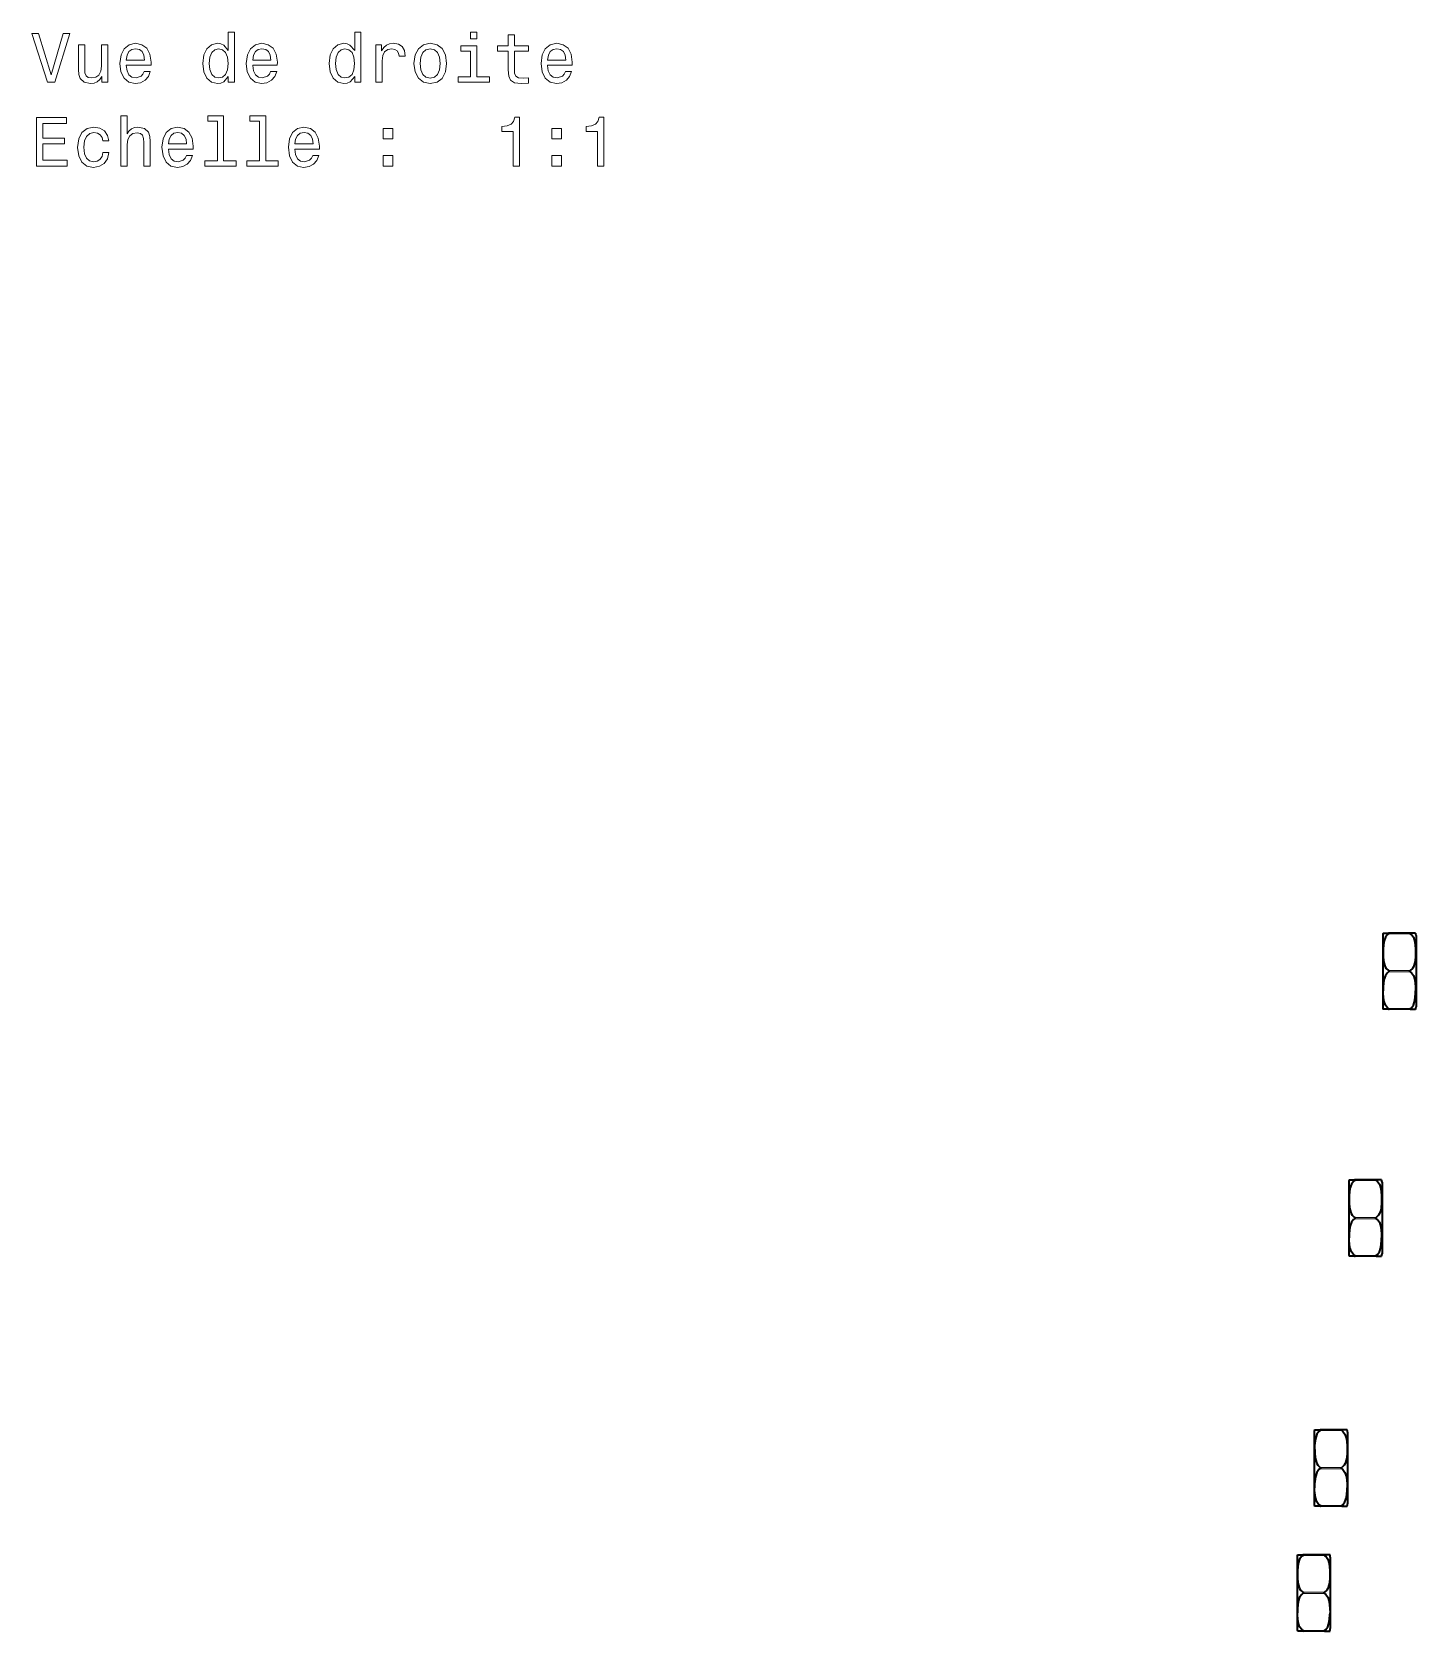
# Model space of a CAD drawing. Extents: x 155 to 1176, y 87 to 946.
# Drawn here: x 222.1 to 321.9, y 185.8 to 301.1 of the extents above; entities that cross this region are included whole.
import ezdxf

# ---------------------------------------------------------------- set-up
doc = ezdxf.new("R2010")
doc.units = 0

msp = doc.modelspace()

# ---------------------------------------------------------------- linework, layer by layer
at = {"color": 7, "lineweight": 35, "ltscale": 0.097885}
for p, q in [((319.5, 235.93), (319.5, 232.02)), ((321.9, 235.93), (321.9, 232.02)), ((314.56, 200.11), (314.56, 196.19)), ((316.96, 200.11), (316.96, 196.19)), ((313.32, 191.11), (313.32, 187.19)), ((315.72, 191.11), (315.72, 187.19))]:
    msp.add_line(p, q, dxfattribs=at)
at = {"color": 7, "lineweight": 35, "ltscale": 0.009785}
for p, q in [((319.52, 236.11), (319.91, 236.11)), ((321.87, 236.11), (321.48, 236.11)), ((319.91, 230.61), (319.52, 230.61)), ((321.48, 230.61), (321.87, 230.61)), ((317.07, 218.31), (317.46, 218.31)), ((319.42, 218.31), (319.03, 218.31)), ((317.46, 212.81), (317.07, 212.81)), ((319.03, 212.81), (319.42, 212.81)), ((314.59, 200.28), (314.98, 200.28)), ((316.94, 200.28), (316.55, 200.28)), ((314.98, 194.78), (314.59, 194.78)), ((316.55, 194.78), (316.94, 194.78)), ((313.35, 191.28), (313.74, 191.28)), ((315.7, 191.28), (315.31, 191.28)), ((313.74, 185.78), (313.35, 185.78)), ((315.31, 185.78), (315.7, 185.78))]:
    msp.add_line(p, q, dxfattribs=at)
at = {"color": 7, "lineweight": 35, "ltscale": 0.039132}
for p, q in [((321.48, 236.11), (319.91, 236.11)), ((321.48, 230.61), (319.91, 230.61)), ((319.03, 218.31), (317.46, 218.31)), ((319.03, 212.81), (317.46, 212.81)), ((315.31, 191.28), (313.74, 191.28)), ((315.31, 185.78), (313.74, 185.78))]:
    msp.add_line(p, q, dxfattribs=at)
at = {"color": 7, "lineweight": 13, "ltscale": 0.039132}
for p, q in [((321.48, 236.06), (319.91, 236.06)), ((321.48, 233.41), (319.91, 233.41)), ((321.48, 233.31), (319.91, 233.31)), ((321.48, 230.66), (319.91, 230.66)), ((319.03, 218.26), (317.46, 218.26)), ((319.03, 215.61), (317.46, 215.61)), ((319.03, 215.51), (317.46, 215.51)), ((319.03, 212.86), (317.46, 212.86)), ((315.31, 191.23), (313.74, 191.23)), ((315.31, 188.58), (313.74, 188.58)), ((315.31, 188.48), (313.74, 188.48)), ((315.31, 185.83), (313.74, 185.83))]:
    msp.add_line(p, q, dxfattribs=at)
at = {"color": 7, "lineweight": 35, "ltscale": 0.030886}
for p, q in [((319.5, 232.02), (319.5, 230.78)), ((321.9, 232.02), (321.9, 230.78)), ((317.05, 214.22), (317.05, 212.99)), ((319.45, 214.22), (319.45, 212.99)), ((314.56, 196.19), (314.56, 194.96)), ((316.96, 196.19), (316.96, 194.96)), ((313.32, 187.19), (313.32, 185.96)), ((315.72, 187.19), (315.72, 185.96))]:
    msp.add_line(p, q, dxfattribs=at)
at = {"color": 7, "lineweight": 35, "ltscale": 0.097886}
for p, q in [((317.05, 218.14), (317.05, 214.22)), ((319.45, 218.14), (319.45, 214.22))]:
    msp.add_line(p, q, dxfattribs=at)
at = {"color": 7, "lineweight": 35, "ltscale": 0.039131}
for p, q in [((316.55, 200.28), (314.98, 200.28)), ((316.55, 194.78), (314.98, 194.78))]:
    msp.add_line(p, q, dxfattribs=at)
at = {"color": 7, "lineweight": 13, "ltscale": 0.039131}
for p, q in [((316.55, 200.23), (314.98, 200.23)), ((316.55, 197.58), (314.98, 197.58)), ((316.55, 197.48), (314.98, 197.48)), ((316.55, 194.83), (314.98, 194.83))]:
    msp.add_line(p, q, dxfattribs=at)
at = {"color": 7, "lineweight": 13}
for points in [[(224.4, 300.96), (223.52, 297.98), (222.62, 300.96), (222.14, 300.96), (223.27, 297.45), (223.78, 297.45), (224.88, 300.96)], [(236.29, 297.87), (236.29, 297.45), (236.73, 297.45), (236.73, 301.07), (236.29, 301.07), (236.29, 299.75), (235.96, 300.13), (235.75, 300.22), (235.51, 300.26), (235.08, 300.16), (234.75, 299.87), (234.53, 299.42), (234.46, 298.81), (234.53, 298.2), (234.75, 297.74), (235.08, 297.45), (235.51, 297.36), (235.75, 297.39), (235.96, 297.48)], [(245.4, 297.87), (245.4, 297.45), (245.84, 297.45), (245.84, 301.07), (245.4, 301.07), (245.4, 299.75), (245.06, 300.13), (244.86, 300.22), (244.62, 300.26), (244.19, 300.16), (243.86, 299.87), (243.64, 299.42), (243.57, 298.81), (243.64, 298.2), (243.86, 297.74), (244.19, 297.45), (244.62, 297.36), (244.86, 297.39), (245.07, 297.48)], [(254.21, 301.07), (253.74, 301.07), (253.74, 300.57), (254.21, 300.57)], [(227.6, 300.16), (227.16, 300.16), (227.16, 298.6), (227.11, 298.24), (226.96, 297.97), (226.74, 297.81), (226.44, 297.76), (226.2, 297.8), (226.05, 297.92), (225.96, 298.13), (225.94, 298.42), (225.94, 300.16), (225.5, 300.16), (225.5, 298.38), (225.52, 298.02), (225.61, 297.73), (225.9, 297.45), (226.37, 297.36), (226.63, 297.39), (226.84, 297.48), (227.03, 297.64), (227.18, 297.87), (227.18, 297.45), (227.6, 297.45)], [(228.94, 298.68), (230.72, 298.68), (230.72, 298.89), (230.64, 299.47), (230.42, 299.9), (230.06, 300.16), (229.6, 300.26), (229.14, 300.16), (228.78, 299.87), (228.56, 299.42), (228.48, 298.81), (228.55, 298.19), (228.78, 297.74), (229.13, 297.45), (229.58, 297.36), (229.97, 297.42), (230.3, 297.6), (230.53, 297.87), (230.67, 298.23), (230.23, 298.23), (230.14, 298.03), (230.01, 297.88), (229.64, 297.76), (229.35, 297.81), (229.13, 297.99), (228.99, 298.28), (228.94, 298.66)], [(228.94, 299.05), (229, 299.4), (229.13, 299.66), (229.34, 299.81), (229.61, 299.87), (229.88, 299.81), (230.09, 299.66), (230.21, 299.4), (230.26, 299.05)], [(235.59, 299.86), (235.88, 299.79), (236.1, 299.59), (236.23, 299.26), (236.28, 298.81), (236.23, 298.35), (236.1, 298.02), (235.88, 297.82), (235.59, 297.76), (235.31, 297.82), (235.1, 298.02), (234.96, 298.36), (234.91, 298.81), (234.96, 299.26), (235.1, 299.59), (235.31, 299.79)], [(238.05, 298.68), (239.82, 298.68), (239.83, 298.89), (239.75, 299.47), (239.53, 299.9), (239.17, 300.16), (238.7, 300.26), (238.25, 300.16), (237.89, 299.87), (237.67, 299.42), (237.58, 298.81), (237.66, 298.19), (237.89, 297.74), (238.23, 297.45), (238.69, 297.36), (239.08, 297.42), (239.41, 297.6), (239.64, 297.87), (239.78, 298.23), (239.34, 298.23), (239.25, 298.03), (239.12, 297.88), (238.74, 297.76), (238.46, 297.81), (238.24, 297.99), (238.1, 298.28), (238.05, 298.66)], [(238.05, 299.05), (238.1, 299.4), (238.24, 299.66), (238.45, 299.81), (238.72, 299.87), (238.99, 299.81), (239.19, 299.66), (239.32, 299.4), (239.36, 299.05)], [(244.7, 299.86), (244.99, 299.79), (245.21, 299.59), (245.34, 299.26), (245.39, 298.81), (245.34, 298.35), (245.21, 298.02), (244.99, 297.82), (244.7, 297.76), (244.42, 297.82), (244.21, 298.02), (244.06, 298.36), (244.02, 298.81), (244.06, 299.26), (244.21, 299.59), (244.42, 299.79)], [(246.93, 297.45), (247.38, 297.45), (247.38, 299), (247.42, 299.38), (247.56, 299.64), (247.78, 299.8), (248.08, 299.86), (248.3, 299.82), (248.47, 299.72), (248.57, 299.55), (248.6, 299.32), (249.05, 299.32), (248.99, 299.73), (248.83, 300.02), (248.55, 300.2), (248.17, 300.26), (247.91, 300.22), (247.69, 300.12), (247.49, 299.95), (247.34, 299.71), (247.34, 300.16), (246.93, 300.16)], [(249.67, 298.81), (249.75, 298.19), (249.99, 297.74), (250.35, 297.45), (250.85, 297.36), (251.34, 297.45), (251.71, 297.73), (251.94, 298.19), (252.02, 298.81), (251.94, 299.42), (251.71, 299.88), (251.34, 300.16), (250.85, 300.26), (250.35, 300.16), (249.99, 299.87), (249.75, 299.42)], [(250.13, 298.81), (250.17, 299.26), (250.31, 299.59), (250.54, 299.79), (250.85, 299.86), (251.15, 299.79), (251.38, 299.6), (251.52, 299.26), (251.57, 298.81), (251.52, 298.35), (251.38, 298.02), (251.15, 297.82), (250.85, 297.75), (250.54, 297.82), (250.31, 298.02), (250.17, 298.35)], [(254.2, 297.83), (254.2, 300.07), (253.06, 300.07), (253.06, 299.69), (253.75, 299.69), (253.75, 297.83), (252.85, 297.83), (252.85, 297.45), (255.11, 297.45), (255.11, 297.83)], [(256.47, 299.69), (256.47, 298.34), (256.5, 297.9), (256.64, 297.6), (256.93, 297.42), (257.4, 297.36), (257.93, 297.38), (257.93, 297.77), (257.55, 297.74), (257.2, 297.78), (257.01, 297.9), (256.93, 298.11), (256.92, 298.41), (256.92, 299.69), (257.93, 299.69), (257.93, 300.07), (256.92, 300.07), (256.92, 300.86), (256.47, 300.86), (256.47, 300.07), (255.7, 300.07), (255.7, 299.69)], [(259.3, 298.68), (261.08, 298.68), (261.08, 298.89), (261, 299.47), (260.78, 299.9), (260.43, 300.16), (259.96, 300.26), (259.5, 300.16), (259.14, 299.87), (258.92, 299.42), (258.84, 298.81), (258.91, 298.19), (259.14, 297.74), (259.49, 297.45), (259.94, 297.36), (260.33, 297.42), (260.66, 297.6), (260.89, 297.87), (261.03, 298.23), (260.59, 298.23), (260.5, 298.03), (260.37, 297.88), (260, 297.76), (259.71, 297.81), (259.49, 297.99), (259.35, 298.28), (259.3, 298.66)], [(259.3, 299.05), (259.36, 299.4), (259.49, 299.66), (259.7, 299.81), (259.97, 299.87), (260.24, 299.81), (260.45, 299.66), (260.57, 299.4), (260.62, 299.05)], [(222.46, 291.41), (224.68, 291.41), (224.68, 291.83), (222.93, 291.83), (222.93, 293.02), (224.49, 293.02), (224.49, 293.43), (222.93, 293.43), (222.93, 294.48), (224.64, 294.48), (224.64, 294.91), (222.46, 294.91)], [(227.24, 293.22), (227.68, 293.22), (227.59, 293.62), (227.37, 293.94), (227.03, 294.14), (226.6, 294.21), (226.11, 294.11), (225.74, 293.83), (225.51, 293.37), (225.43, 292.75), (225.51, 292.14), (225.73, 291.69), (226.09, 291.41), (226.58, 291.31), (227.01, 291.39), (227.35, 291.6), (227.58, 291.93), (227.68, 292.38), (227.26, 292.38), (227.19, 292.09), (227.04, 291.88), (226.84, 291.75), (226.6, 291.71), (226.29, 291.78), (226.07, 291.98), (225.93, 292.3), (225.88, 292.77), (225.93, 293.22), (226.07, 293.55), (226.3, 293.75), (226.6, 293.82), (226.86, 293.78), (227.05, 293.66), (227.19, 293.47)], [(228.55, 291.41), (229, 291.41), (229, 292.97), (229.04, 293.33), (229.19, 293.59), (229.41, 293.75), (229.72, 293.81), (229.96, 293.76), (230.11, 293.63), (230.19, 293.4), (230.21, 293.1), (230.21, 291.41), (230.66, 291.41), (230.66, 293.19), (230.63, 293.55), (230.54, 293.84), (230.25, 294.12), (229.78, 294.21), (229.53, 294.18), (229.31, 294.08), (229.13, 293.93), (229, 293.72), (229, 295.03), (228.55, 295.03)], [(231.98, 292.63), (233.75, 292.63), (233.76, 292.84), (233.68, 293.42), (233.45, 293.85), (233.1, 294.12), (232.63, 294.21), (232.17, 294.11), (231.82, 293.83), (231.59, 293.37), (231.51, 292.76), (231.59, 292.14), (231.81, 291.69), (232.16, 291.41), (232.62, 291.31), (233.01, 291.38), (233.33, 291.55), (233.57, 291.82), (233.71, 292.18), (233.27, 292.18), (233.18, 291.98), (233.05, 291.83), (232.67, 291.71), (232.38, 291.77), (232.17, 291.94), (232.03, 292.23), (231.98, 292.62)], [(235.51, 294.65), (235.51, 291.78), (234.59, 291.78), (234.59, 291.41), (236.86, 291.41), (236.86, 291.78), (235.95, 291.78), (235.95, 295.03), (234.81, 295.03), (234.81, 294.65)], [(238.54, 294.65), (238.54, 291.78), (237.63, 291.78), (237.63, 291.41), (239.89, 291.41), (239.89, 291.78), (238.99, 291.78), (238.99, 295.03), (237.85, 295.03), (237.85, 294.65)], [(241.08, 292.63), (242.86, 292.63), (242.86, 292.84), (242.78, 293.42), (242.56, 293.85), (242.21, 294.12), (241.74, 294.21), (241.28, 294.11), (240.93, 293.83), (240.7, 293.37), (240.62, 292.76), (240.7, 292.14), (240.92, 291.69), (241.27, 291.41), (241.72, 291.31), (242.12, 291.38), (242.44, 291.55), (242.68, 291.82), (242.81, 292.18), (242.38, 292.18), (242.28, 291.98), (242.15, 291.83), (241.78, 291.71), (241.49, 291.77), (241.28, 291.94), (241.13, 292.23), (241.08, 292.62)], [(247.46, 293.36), (248.16, 293.36), (248.16, 294.12), (247.46, 294.12)], [(256.83, 291.41), (257.29, 291.41), (257.29, 294.93), (256.95, 294.93), (256.85, 294.62), (256.67, 294.42), (256.4, 294.3), (256.01, 294.26), (256.01, 293.9), (256.83, 293.9)], [(259.61, 293.36), (260.3, 293.36), (260.3, 294.12), (259.61, 294.12)], [(262.9, 291.41), (263.36, 291.41), (263.36, 294.93), (263.02, 294.93), (262.93, 294.62), (262.75, 294.42), (262.47, 294.3), (262.08, 294.26), (262.08, 293.9), (262.9, 293.9)], [(231.98, 293.01), (232.03, 293.35), (232.17, 293.61), (232.37, 293.77), (232.65, 293.82), (232.91, 293.77), (233.12, 293.61), (233.25, 293.35), (233.29, 293.01)], [(241.08, 293.01), (241.14, 293.35), (241.28, 293.61), (241.48, 293.77), (241.76, 293.82), (242.02, 293.77), (242.23, 293.61), (242.36, 293.35), (242.4, 293.01)], [(247.46, 291.41), (248.16, 291.41), (248.16, 292.16), (247.46, 292.16)], [(259.61, 291.41), (260.3, 291.41), (260.3, 292.16), (259.61, 292.16)]]:
    msp.add_lwpolyline(points, close=True, dxfattribs=at)
at = {"color": 7, "lineweight": 35}
for points in [[(319.91, 236.06), (319.83, 236), (319.69, 235.8), (319.58, 235.48), (319.53, 234.97), (319.53, 234.44), (319.56, 234.09), (319.6, 233.91), (319.68, 233.67), (319.75, 233.56), (319.91, 233.41)], [(319.91, 236.06), (319.96, 236.09), (319.96, 236.1), (319.91, 236.11)], [(321.48, 236.06), (321.44, 236.09), (321.43, 236.1), (321.48, 236.11)], [(321.48, 236.06), (321.56, 236), (321.71, 235.8), (321.81, 235.48), (321.87, 234.97), (321.86, 234.44), (321.83, 234.09), (321.79, 233.91), (321.71, 233.67), (321.64, 233.56), (321.48, 233.41)], [(319.91, 233.31), (319.83, 233.25), (319.69, 233.05), (319.58, 232.73), (319.53, 232.22), (319.52, 231.93)], [(319.91, 233.31), (319.96, 233.36), (319.91, 233.41)], [(321.48, 233.31), (321.43, 233.36), (321.48, 233.41)], [(321.48, 233.31), (321.56, 233.25), (321.71, 233.05), (321.81, 232.73), (321.87, 232.22), (321.87, 231.93)], [(319.91, 230.66), (319.83, 230.72), (319.69, 230.91), (319.58, 231.24), (319.53, 231.74), (319.52, 231.93)], [(321.48, 230.66), (321.56, 230.72), (321.71, 230.91), (321.81, 231.24), (321.87, 231.74), (321.87, 231.93)], [(319.91, 230.61), (319.96, 230.61), (319.96, 230.62), (319.91, 230.66)], [(321.48, 230.61), (321.44, 230.61), (321.43, 230.62), (321.48, 230.66)], [(317.46, 218.26), (317.38, 218.2), (317.24, 218.01), (317.13, 217.68), (317.08, 217.18), (317.08, 216.65), (317.11, 216.29), (317.15, 216.12), (317.23, 215.88), (317.3, 215.77), (317.46, 215.61)], [(317.46, 218.26), (317.51, 218.29), (317.51, 218.31), (317.46, 218.31)], [(319.03, 218.26), (318.99, 218.29), (318.98, 218.31), (319.03, 218.31)], [(319.03, 218.26), (319.11, 218.2), (319.26, 218.01), (319.36, 217.68), (319.42, 217.18), (319.41, 216.65), (319.38, 216.29), (319.35, 216.12), (319.26, 215.88), (319.19, 215.77), (319.03, 215.61)], [(317.46, 215.51), (317.51, 215.57), (317.46, 215.61)], [(319.03, 215.51), (318.98, 215.57), (319.03, 215.61)], [(317.46, 215.51), (317.38, 215.45), (317.24, 215.26), (317.13, 214.93), (317.08, 214.43), (317.07, 214.13)], [(319.03, 215.51), (319.11, 215.45), (319.26, 215.26), (319.36, 214.93), (319.42, 214.43), (319.42, 214.13)], [(317.46, 212.86), (317.38, 212.93), (317.24, 213.12), (317.13, 213.44), (317.08, 213.95), (317.07, 214.13)], [(319.03, 212.86), (319.11, 212.93), (319.26, 213.12), (319.36, 213.44), (319.42, 213.95), (319.42, 214.13)], [(317.46, 212.81), (317.51, 212.82), (317.51, 212.83), (317.46, 212.86)], [(319.03, 212.81), (318.99, 212.82), (318.98, 212.83), (319.03, 212.86)], [(314.98, 200.23), (314.9, 200.17), (314.75, 199.97), (314.65, 199.65), (314.59, 199.15), (314.6, 198.62), (314.63, 198.26), (314.67, 198.09), (314.75, 197.85), (314.82, 197.74), (314.98, 197.58)], [(314.98, 200.23), (315.02, 200.26), (315.03, 200.27), (314.98, 200.28)], [(316.55, 200.23), (316.5, 200.26), (316.5, 200.27), (316.55, 200.28)], [(316.55, 200.23), (316.63, 200.17), (316.77, 199.97), (316.88, 199.65), (316.93, 199.15), (316.93, 198.62), (316.9, 198.26), (316.86, 198.09), (316.78, 197.85), (316.71, 197.74), (316.55, 197.58)], [(314.98, 197.48), (314.9, 197.42), (314.75, 197.22), (314.65, 196.9), (314.59, 196.4), (314.59, 196.1)], [(314.98, 197.48), (315.03, 197.53), (314.98, 197.58)], [(316.55, 197.48), (316.5, 197.53), (316.55, 197.58)], [(316.55, 197.48), (316.63, 197.42), (316.77, 197.22), (316.88, 196.9), (316.93, 196.4), (316.94, 196.1)], [(314.98, 194.83), (314.9, 194.89), (314.75, 195.09), (314.65, 195.41), (314.59, 195.92), (314.59, 196.1)], [(316.55, 194.83), (316.63, 194.89), (316.77, 195.09), (316.88, 195.41), (316.93, 195.92), (316.94, 196.1)], [(314.98, 194.78), (315.02, 194.79), (315.03, 194.8), (314.98, 194.83)], [(316.55, 194.78), (316.5, 194.79), (316.5, 194.8), (316.55, 194.83)], [(313.74, 191.23), (313.66, 191.17), (313.51, 190.97), (313.41, 190.65), (313.35, 190.15), (313.36, 189.62), (313.39, 189.26), (313.43, 189.09), (313.51, 188.85), (313.58, 188.74), (313.74, 188.58)], [(313.74, 191.23), (313.79, 191.26), (313.79, 191.27), (313.74, 191.28)], [(315.31, 191.23), (315.26, 191.26), (315.26, 191.27), (315.31, 191.28)], [(315.31, 191.23), (315.39, 191.17), (315.53, 190.97), (315.64, 190.65), (315.69, 190.15), (315.69, 189.62), (315.66, 189.26), (315.62, 189.09), (315.54, 188.85), (315.47, 188.74), (315.31, 188.58)], [(313.74, 188.48), (313.66, 188.42), (313.51, 188.22), (313.41, 187.9), (313.35, 187.4), (313.35, 187.1)], [(313.74, 188.48), (313.79, 188.53), (313.74, 188.58)], [(315.31, 188.48), (315.26, 188.53), (315.31, 188.58)], [(315.31, 188.48), (315.39, 188.42), (315.53, 188.22), (315.64, 187.9), (315.69, 187.4), (315.7, 187.1)], [(313.74, 185.83), (313.66, 185.89), (313.51, 186.09), (313.41, 186.41), (313.35, 186.92), (313.35, 187.1)], [(315.31, 185.83), (315.39, 185.89), (315.53, 186.09), (315.64, 186.41), (315.69, 186.92), (315.7, 187.1)], [(313.74, 185.78), (313.79, 185.79), (313.79, 185.8), (313.74, 185.83)], [(315.31, 185.78), (315.26, 185.79), (315.26, 185.8), (315.31, 185.83)]]:
    msp.add_lwpolyline(points, dxfattribs=at)
for centre, start, end in [((320.1, 235.93), 163.0947, 179.9956), ((321.3, 235.93), 0.0044, 16.9053), ((320.1, 230.78), 180.0044, 196.9053), ((321.3, 230.78), 343.0947, 359.9956), ((317.65, 218.14), 163.0947, 179.9956), ((318.85, 218.14), 0.0044, 16.9053), ((317.65, 212.99), 180.0044, 196.9053), ((318.85, 212.99), 343.0947, 359.9956), ((315.16, 200.11), 163.0947, 179.9956), ((316.36, 200.11), 0.0044, 16.9053), ((315.16, 194.96), 180.0044, 196.9053), ((316.36, 194.96), 343.0947, 359.9956), ((313.92, 191.11), 163.0947, 179.9956), ((315.12, 191.11), 0.0044, 16.9053), ((313.92, 185.96), 180.0044, 196.9053), ((315.12, 185.96), 343.0947, 359.9956)]:
    msp.add_arc(centre, 0.601, start, end, dxfattribs=at)

doc.saveas('drawing.dxf')
